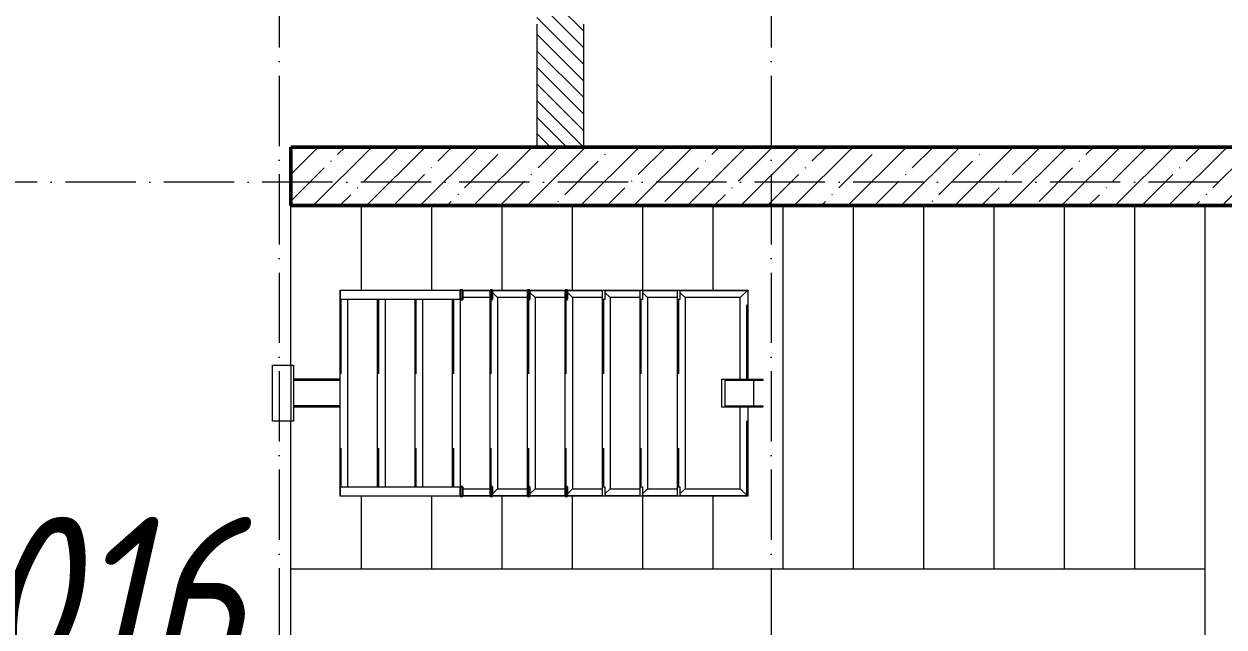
# Model space of a CAD drawing. Header units: millimetres. Extents: x -12989 to 629078, y -109036 to 555275.
# Drawn here: x 591372 to 596492, y -33482 to -30910 of the extents above; entities that cross this region are included whole.
import ezdxf

# ---------------------------------------------------------------- set-up
doc = ezdxf.new("R2010")
doc.units = ezdxf.units.MM
doc.linetypes.add('50_200_ШТРИХ_1Т_ш5_п1_п1_', pattern=[700, 500, -100, 0, -100])
doc.linetypes.add('Штрих', pattern=[635, 317.5, -317.5])
for name, color, linetype, lineweight in [('A-FLOR-____-OTLN', 7, 'Continuous', 9), ('A-GENM-____-HDLN', 7, 'Штрих', 9), ('A-GENM-____-MCUT', 7, 'Continuous', 25), ('A-GENM-____-OTLN', 7, 'Continuous', 9), ('A-WALL-____-MCUT', 7, 'Continuous', 13), ('A-WALL-____-MCUT-2', 7, 'Continuous', 50), ('A-WALL-____-PATT-1', 7, 'Continuous', 9), ('S-GRID-____-OTLN-1', 7, '50_200_ШТРИХ_1Т_ш5_п1_п1_', 9), ('S-STRS-____-OTLN-1', 7, 'Continuous', 9), ('Марки помещений', 7, 'Continuous', 9)]:
    doc.layers.add(name, color=color, linetype=linetype, lineweight=lineweight)
doc.styles.add('ISOCPEUR_I_2', font='isocpeui.ttf', dxfattribs={"width": 0.85, "height": 2.3})

# ---------------------------------------------------------------- blocks, each defined once
blk = doc.blocks.new('ОМ_Труба_ГОСТ 8639-82 - ОМ_Труба_ГОСТ 8639-82-26350154-АР1_План отверстий 3 этажа в осях 1-64_Ю-ЯЯ')
at = {"layer": 'A-GENM-____-OTLN'}
for p, q in [((9439.1, 57971), (9439.1, 58091)), ((9439.1, 58091), (9614.1, 58091)), ((9614.1, 58085), (9451.2, 58085)), ((9451.2, 58085), (9451.2, 57977)), ((9574, 58085), (9574, 57977)), ((9614.1, 58091), (9614.1, 58085)), ((9614.1, 57971), (9439.1, 57971)), ((9451.2, 57977), (9614.1, 57977)), ((9614.1, 57977), (9614.1, 57971))]:
    blk.add_line(p, q, dxfattribs=at)
blk = doc.blocks.new('ОМ_Уголок_ГОСТ 8509-93 - ОМ_Уголок_ГОСТ 8509-93-26349651-АР1_План отверстий 3 этажа в осях 1-64_Ю-ЯЯ')
at = {"layer": 'A-GENM-____-HDLN'}
for p, q in [((4, -4), (380, -4)), ((500, -4), (876, -4))]:
    blk.add_line(p, q, dxfattribs=at)
at = {"layer": 'A-GENM-____-OTLN'}
for p, q in [((380, 0), (0, 0)), ((32, -32), (0, 0)), ((32, -32), (380, -32)), ((880, 0), (500, 0)), ((500, -32), (848, -32)), ((880, 0), (848, -32))]:
    blk.add_line(p, q, dxfattribs=at)
blk = doc.blocks.new('ОМ_Уголок_ГОСТ 8509-93 - ОМ_Уголок_ГОСТ 8509-93-V149-АР1_План отверстий 3 этажа в осях 1-64_Ю-ЯЯ')
at = {"layer": 'A-GENM-____-HDLN'}
blk.add_line((40, -4), (840, -4), dxfattribs=at)
at = {"layer": 'A-GENM-____-OTLN'}
for p, q in [((32, -32), (10, -10)), ((32, -32), (848, -32)), ((840, 0), (40, 0)), ((870, -10), (848, -32))]:
    blk.add_line(p, q, dxfattribs=at)
blk = doc.blocks.new('ОМ_Уголок_ГОСТ 8509-93 - ОМ_Уголок_ГОСТ 8509-93-19082047-АР1_План отверстий 3 этажа в осях 1-64_Ю-ЯЯ')
at = {"layer": 'A-GENM-____-HDLN'}
blk.add_line((10, -4), (296, -4), dxfattribs=at)
at = {"layer": 'A-GENM-____-OTLN'}
for p, q in [((300, 0), (10, 0)), ((32, -32), (10, -10)), ((32, -32), (268, -32)), ((300, 0), (268, -32))]:
    blk.add_line(p, q, dxfattribs=at)
blk = doc.blocks.new('ОМ_Уголок_ГОСТ 8509-93 - ОМ_Уголок_ГОСТ 8509-93-V150-АР1_План отверстий 3 этажа в осях 1-64_Ю-ЯЯ')
at = {"layer": 'A-GENM-____-HDLN'}
blk.add_line((4, -4), (290, -4), dxfattribs=at)
at = {"layer": 'A-GENM-____-OTLN'}
for p, q in [((290, 0), (0, 0)), ((32, -32), (0, 0)), ((32, -32), (268, -32)), ((290, -10), (268, -32))]:
    blk.add_line(p, q, dxfattribs=at)
blk = doc.blocks.new('ОМ_Уголок_ГОСТ 8509-93 - ОМ_Уголок_ГОСТ 8509-93-V151-АР1_План отверстий 3 этажа в осях 1-64_Ю-ЯЯ')
at = {"layer": 'A-GENM-____-HDLN'}
blk.add_line((10, -4), (160, -4), dxfattribs=at)
at = {"layer": 'A-GENM-____-OTLN'}
for p, q in [((160, 0), (10, 0)), ((32, -32), (10, -10)), ((32, -32), (160, -32))]:
    blk.add_line(p, q, dxfattribs=at)
blk = doc.blocks.new('ОМ_Уголок_ГОСТ 8509-93 - ОМ_Уголок_ГОСТ 8509-93-V152-АР1_План отверстий 3 этажа в осях 1-64_Ю-ЯЯ')
at = {"layer": 'A-GENM-____-HDLN'}
blk.add_line((140, -4), (290, -4), dxfattribs=at)
at = {"layer": 'A-GENM-____-OTLN'}
for p, q in [((290, 0), (140, 0)), ((140, -32), (268, -32)), ((290, -10), (268, -32))]:
    blk.add_line(p, q, dxfattribs=at)
blk = doc.blocks.new('ОМ_Уголок_ГОСТ 8509-93 - ОМ_Уголок_ГОСТ 8509-93-V153-АР1_План отверстий 3 этажа в осях 1-64_Ю-ЯЯ')
at = {"layer": 'A-GENM-____-HDLN'}
blk.add_line((40, -4), (840, -4), dxfattribs=at)
at = {"layer": 'A-GENM-____-OTLN'}
for p, q in [((840, 0), (40, 0)), ((40, -32), (840, -32))]:
    blk.add_line(p, q, dxfattribs=at)
blk = doc.blocks.new('ОМ_Уголок_ГОСТ 8509-93 - ОМ_Уголок_ГОСТ 8509-93-V154-АР1_План отверстий 3 этажа в осях 1-64_Ю-ЯЯ')
at = {"layer": 'A-GENM-____-HDLN'}
blk.add_line((44.3, -4), (160, -4), dxfattribs=at)
at = {"layer": 'A-GENM-____-OTLN'}
for p, q in [((160, 0), (44.3, 0)), ((44.3, -32), (160, -32))]:
    blk.add_line(p, q, dxfattribs=at)
blk = doc.blocks.new('ОМ_Уголок_ГОСТ 8509-93 - ОМ_Уголок_ГОСТ 8509-93-V155-АР1_План отверстий 3 этажа в осях 1-64_Ю-ЯЯ')
at = {"layer": 'A-GENM-____-HDLN'}
blk.add_line((140, -4), (255.7, -4), dxfattribs=at)
at = {"layer": 'A-GENM-____-OTLN'}
for p, q in [((255.7, 0), (140, 0)), ((140, -32), (255.7, -32))]:
    blk.add_line(p, q, dxfattribs=at)
blk = doc.blocks.new('ОМ_Труба_ГОСТ 8639-82 - ОМ_Труба_ГОСТ 8639-82-26527904-АР1_План отверстий 3 этажа в осях 1-64_Ю-ЯЯ')
at = {"layer": 'A-GENM-____-HDLN'}
for p, q in [((7810, 58085), (7611.5, 58085)), ((7810, 57977), (7611.5, 57977))]:
    blk.add_line(p, q, dxfattribs=at)
at = {"layer": 'A-GENM-____-OTLN'}
for p, q in [((7810, 58091), (7611.5, 58091)), ((7810, 57971), (7611.5, 57971))]:
    blk.add_line(p, q, dxfattribs=at)
blk = doc.blocks.new('ОМ_Уголок_ГОСТ 8510-86 - ОМ_Уголок_ГОСТ 8510-86-19082066-АР1_План отверстий 3 этажа в осях 1-64_Ю-ЯЯ')
at = {"layer": 'A-GENM-____-OTLN'}
for p, q in [((0, 0), (0, -90)), ((240, 0), (0, 0)), ((0, -10), (240, -10)), ((240, -90), (240, 0)), ((0, -90), (240, -90))]:
    blk.add_line(p, q, dxfattribs=at)
blk = doc.blocks.new('ОМ_Полоса_Трапеция прямоугольная_Прокат_ГОСТ 103-2006 - ОМ_Полоса_Трапеция прямоугольная_Прокат_ГОСТ 103-2006-19082130-АР1_План отверстий 3 этажа в осях 1-64_Ю-ЯЯ')
at = {"layer": 'A-GENM-____-OTLN'}
for p, q in [((9250, 58471), (9260, 58471)), ((9250, 58431), (9250, 58471)), ((9260, 58471), (9260, 58431)), ((9260, 58431), (9250, 58431))]:
    blk.add_line(p, q, dxfattribs=at)
blk = doc.blocks.new('ОМ_Полоса_Трапеция прямоугольная_Прокат_ГОСТ 103-2006 - ОМ_Полоса_Трапеция прямоугольная_Прокат_ГОСТ 103-2006-V157-АР1_План отверстий 3 этажа в осях 1-64_Ю-ЯЯ')
at = {"layer": 'A-GENM-____-MCUT'}
for p, q in [((8780, 58471), (8770, 58471)), ((8770, 58471), (8770, 58431)), ((8780, 58431), (8780, 58471)), ((8770, 58431), (8780, 58431))]:
    blk.add_line(p, q, dxfattribs=at)
blk = doc.blocks.new('ОМ_Полоса_Трапеция прямоугольная_Прокат_ГОСТ 103-2006 - ОМ_Полоса_Трапеция прямоугольная_Прокат_ГОСТ 103-2006-V158-АР1_План отверстий 3 этажа в осях 1-64_Ю-ЯЯ')
at = {"layer": 'A-GENM-____-MCUT'}
for p, q in [((8620, 58471), (8610, 58471)), ((8610, 58471), (8610, 58431)), ((8620, 58431), (8620, 58471)), ((8610, 58431), (8620, 58431))]:
    blk.add_line(p, q, dxfattribs=at)
blk = doc.blocks.new('ОМ_Полоса_Трапеция прямоугольная_Прокат_ГОСТ 103-2006 - ОМ_Полоса_Трапеция прямоугольная_Прокат_ГОСТ 103-2006-V159-АР1_План отверстий 3 этажа в осях 1-64_Ю-ЯЯ')
at = {"layer": 'A-GENM-____-MCUT'}
for p, q in [((8460, 58471), (8450, 58471)), ((8450, 58471), (8450, 58431)), ((8460, 58431), (8460, 58471)), ((8450, 58431), (8460, 58431))]:
    blk.add_line(p, q, dxfattribs=at)
blk = doc.blocks.new('ОМ_Полоса_Прокат_ГОСТ 103-2006 - ОМ_Полоса_Прокат_ГОСТ 103-2006-19082131-АР1_План отверстий 3 этажа в осях 1-64_Ю-ЯЯ')
at = {"layer": 'A-GENM-____-OTLN'}
for p, q in [((69211.3, 58471), (69210, 58471)), ((69210, 58471), (69210, 58431)), ((69210, 58431), (69211.3, 58431))]:
    blk.add_line(p, q, dxfattribs=at)
blk = doc.blocks.new('ОМ_Полоса_Прокат_ГОСТ 103-2006 - ОМ_Полоса_Прокат_ГОСТ 103-2006-20723456-АР1_План отверстий 3 этажа в осях 1-64_Ю-ЯЯ')
at = {"layer": 'A-GENM-____-MCUT'}
for p, q in [((8334.3, 58471), (8322.8, 58471)), ((8322.8, 58471), (8322.8, 58431)), ((8334.3, 58431), (8334.3, 58471)), ((8322.8, 58431), (8334.3, 58431))]:
    blk.add_line(p, q, dxfattribs=at)
at = {"layer": 'A-GENM-____-OTLN'}
for p, q in [((7811.3, 58431), (7811.3, 58471)), ((7811.3, 58471), (8322.8, 58471)), ((8322.8, 58431), (7811.3, 58431))]:
    blk.add_line(p, q, dxfattribs=at)
blk = doc.blocks.new('ОМ_Полоса_Трапеция прямоугольная_Прокат_ГОСТ 103-2006 - ОМ_Полоса_Трапеция прямоугольная_Прокат_ГОСТ 103-2006-19082170-АР1_План отверстий 3 этажа в осях 1-64_Ю-ЯЯ')
at = {"layer": 'A-GENM-____-OTLN'}
for p, q in [((9250, 57631), (9260, 57631)), ((9250, 57591), (9250, 57631)), ((9260, 57631), (9260, 57591)), ((9260, 57591), (9250, 57591))]:
    blk.add_line(p, q, dxfattribs=at)
blk = doc.blocks.new('ОМ_Полоса_Трапеция прямоугольная_Прокат_ГОСТ 103-2006 - ОМ_Полоса_Трапеция прямоугольная_Прокат_ГОСТ 103-2006-V160-АР1_План отверстий 3 этажа в осях 1-64_Ю-ЯЯ')
at = {"layer": 'A-GENM-____-MCUT'}
for p, q in [((8780, 57631), (8770, 57631)), ((8770, 57631), (8770, 57591)), ((8780, 57591), (8780, 57631)), ((8770, 57591), (8780, 57591))]:
    blk.add_line(p, q, dxfattribs=at)
blk = doc.blocks.new('ОМ_Полоса_Трапеция прямоугольная_Прокат_ГОСТ 103-2006 - ОМ_Полоса_Трапеция прямоугольная_Прокат_ГОСТ 103-2006-V161-АР1_План отверстий 3 этажа в осях 1-64_Ю-ЯЯ')
at = {"layer": 'A-GENM-____-MCUT'}
for p, q in [((8620, 57631), (8610, 57631)), ((8610, 57631), (8610, 57591)), ((8620, 57591), (8620, 57631)), ((8610, 57591), (8620, 57591))]:
    blk.add_line(p, q, dxfattribs=at)
blk = doc.blocks.new('ОМ_Полоса_Трапеция прямоугольная_Прокат_ГОСТ 103-2006 - ОМ_Полоса_Трапеция прямоугольная_Прокат_ГОСТ 103-2006-V162-АР1_План отверстий 3 этажа в осях 1-64_Ю-ЯЯ')
at = {"layer": 'A-GENM-____-MCUT'}
for p, q in [((8460, 57631), (8450, 57631)), ((8450, 57631), (8450, 57591)), ((8460, 57591), (8460, 57631)), ((8450, 57591), (8460, 57591))]:
    blk.add_line(p, q, dxfattribs=at)
blk = doc.blocks.new('ОМ_Полоса_Прокат_ГОСТ 103-2006 - ОМ_Полоса_Прокат_ГОСТ 103-2006-19082171-АР1_План отверстий 3 этажа в осях 1-64_Ю-ЯЯ')
at = {"layer": 'A-GENM-____-OTLN'}
for p, q in [((98800, 49942.4), (98800, 49941)), ((98800, 49941), (98840, 49941)), ((98840, 49941), (98840, 49942.4))]:
    blk.add_line(p, q, dxfattribs=at)
blk = doc.blocks.new('ОМ_Полоса_Прокат_ГОСТ 103-2006 - ОМ_Полоса_Прокат_ГОСТ 103-2006-20723498-АР1_План отверстий 3 этажа в осях 1-64_Ю-ЯЯ')
at = {"layer": 'A-GENM-____-MCUT'}
for p, q in [((8334.3, 57631), (8322.8, 57631)), ((8322.8, 57631), (8322.8, 57591)), ((8334.3, 57591), (8334.3, 57631)), ((8322.8, 57591), (8334.3, 57591))]:
    blk.add_line(p, q, dxfattribs=at)
at = {"layer": 'A-GENM-____-OTLN'}
for p, q in [((7811.3, 57591), (7811.3, 57631)), ((7811.3, 57631), (8322.8, 57631)), ((8322.8, 57591), (7811.3, 57591))]:
    blk.add_line(p, q, dxfattribs=at)
blk = doc.blocks.new('3эт')
at = {"layer": 'S-GRID-____-OTLN-1', "color": 251, "ltscale": 0.6, "true_color": 0x636466}
for p, q in [((352720.7, 4029.4), (352720.7, -33971.9)), ((354820.7, 4029.4), (354820.7, -46882.4)), ((359250.7, -27932.4), (279101.9, -27932.4))]:
    blk.add_line(p, q, dxfattribs=at)

msp = doc.modelspace()

# ---------------------------------------------------------------- hatches: boundary and pattern name
at = {"layer": 'A-WALL-____-PATT-1'}
h = msp.add_hatch(dxfattribs=at)
h.set_pattern_fill('FP_9', color=256, style=0, pattern_type=2)
h.set_pattern_definition([(135, (523510.01, -90515.614), (-35.35534, -35.35534), [])])
h.paths.add_polyline_path([(593629.0077, -31434.5723), (593760.0077, -31434.5723), (593760.0077, -30840.5723), (593691.0077, -30840.5723), (593691.0077, -30834.5723), (593629.0077, -30834.5723), (593629.0077, -30840.5723), (593560.0077, -30840.5723), (593560.0077, -31434.5723)], flags=0)
h.paths.add_polyline_path([(593629.0077, -29234.5723), (593691.0077, -29234.5723), (593691.0077, -29228.5723), (593760.0077, -29228.5723), (593760.0077, -27534.5723), (593560.0077, -27534.5723), (593560.0077, -29228.5723), (593629.0077, -29228.5723)], flags=0)
h = msp.add_hatch(dxfattribs=at)
h.set_pattern_fill('FP_12', color=256, style=0, pattern_type=2)
h.set_pattern_definition([(45, (523510, -90515.61), (-114.04925, 114.04925), []), (45, (523624.06, -90515.61), (-114.04925, 114.04925), [201.612, -40.322, 3.353, -36.97])])
h.paths.add_polyline_path([(597960.0077, -31684.5723), (597960.0077, -31434.5723), (592510.0077, -31434.5723), (592510.0077, -31684.5723), (597729.4818, -31684.5723)], flags=0)

# ---------------------------------------------------------------- linework, layer by layer
at = {"layer": 'A-FLOR-____-OTLN'}
for p, q in [((592510.0077, -32364.5723), (592510.0077, -31684.5723)), ((592510.0077, -35084.5723), (592510.0077, -32604.5723))]:
    msp.add_line(p, q, dxfattribs=at)
at = {"layer": 'A-WALL-____-MCUT'}
for p, q in [((593560.0077, -30909.5723), (593560.0077, -31434.5723)), ((593760.0077, -31434.5723), (593760.0077, -30909.5723))]:
    msp.add_line(p, q, dxfattribs=at)
at = {"layer": 'A-WALL-____-MCUT-2'}
for p, q in [((597960.0077, -31434.5723), (592510.0077, -31434.5723)), ((592510.0077, -31434.5723), (592510.0077, -31684.5723)), ((592510.0077, -31684.5723), (597960.0077, -31684.5723))]:
    msp.add_line(p, q, dxfattribs=at)
at = {"layer": 'S-STRS-____-OTLN-1'}
for p, q in [((592810.0077, -31684.5723), (592810.0077, -32044.5723)), ((592810.0077, -31684.5723), (592810.0077, -32044.5723)), ((593110.0077, -31684.5723), (593110.0077, -32044.5723)), ((593110.0077, -31684.5723), (593110.0077, -32044.5723)), ((593410.0077, -31684.5723), (593410.0077, -32044.5723)), ((593410.0077, -31684.5723), (593410.0077, -32044.5723)), ((593710.0077, -31684.5723), (593710.0077, -32044.5723)), ((593710.0077, -31684.5723), (593710.0077, -32044.5723)), ((594010.0077, -31684.5723), (594010.0077, -32044.5723)), ((594010.0077, -31684.5723), (594010.0077, -32044.5723)), ((594310.0077, -31684.5723), (594310.0077, -32044.5723)), ((594310.0077, -31684.5723), (594310.0077, -32044.5723)), ((594610.0077, -31684.5723), (594610.0077, -33234.5723)), ((594610.0077, -31684.5723), (594610.0077, -33234.5723)), ((594910.0077, -31684.5723), (594910.0077, -33234.5723)), ((594910.0077, -31684.5723), (594910.0077, -33234.5723)), ((595210.0077, -31684.5723), (595210.0077, -33234.5723)), ((595210.0077, -31684.5723), (595210.0077, -33234.5723)), ((595510.0077, -31684.5723), (595510.0077, -33234.5723)), ((595510.0077, -31684.5723), (595510.0077, -33234.5723)), ((595810.0077, -31684.5723), (595810.0077, -33234.5723)), ((595810.0077, -31684.5723), (595810.0077, -33234.5723)), ((596110.0077, -31684.5723), (596110.0077, -33234.5723)), ((596110.0077, -31684.5723), (596110.0077, -33234.5723)), ((596410.0077, -31684.5723), (596410.0077, -33234.5723)), ((596410.0077, -31684.5723), (596410.0077, -33234.5723)), ((592810.0077, -32924.5723), (592810.0077, -33234.5723)), ((592810.0077, -32924.5723), (592810.0077, -33234.5723)), ((593110.0077, -32924.5723), (593110.0077, -33234.5723)), ((593110.0077, -32924.5723), (593110.0077, -33234.5723)), ((593410.0077, -32924.5723), (593410.0077, -33234.5723)), ((593410.0077, -32924.5723), (593410.0077, -33234.5723)), ((593710.0077, -32924.5723), (593710.0077, -33234.5723)), ((593710.0077, -32924.5723), (593710.0077, -33234.5723)), ((594010.0077, -32924.5723), (594010.0077, -33234.5723)), ((594010.0077, -32924.5723), (594010.0077, -33234.5723)), ((594310.0077, -32924.5723), (594310.0077, -33234.5723)), ((594310.0077, -32924.5723), (594310.0077, -33234.5723)), ((592510.0077, -33234.5723), (592810.0077, -33234.5723)), ((592810.0077, -33234.5723), (593110.0077, -33234.5723)), ((593110.0077, -33234.5723), (593410.0077, -33234.5723)), ((593410.0077, -33234.5723), (593710.0077, -33234.5723)), ((593710.0077, -33234.5723), (594010.0077, -33234.5723)), ((594010.0077, -33234.5723), (594310.0077, -33234.5723)), ((594310.0077, -33234.5723), (594610.0077, -33234.5723)), ((594610.0077, -33234.5723), (594910.0077, -33234.5723)), ((594910.0077, -33234.5723), (595210.0077, -33234.5723)), ((595210.0077, -33234.5723), (595510.0077, -33234.5723)), ((595510.0077, -33234.5723), (595810.0077, -33234.5723)), ((595810.0077, -33234.5723), (596110.0077, -33234.5723)), ((596110.0077, -33234.5723), (596410.0077, -33234.5723)), ((596410.0077, -33234.5723), (596410.0077, -33534.5723))]:
    msp.add_line(p, q, dxfattribs=at)

# ---------------------------------------------------------------- block references
msp.add_blockref('3эт', (239739.3002, -3652.1582))
at = {"layer": 'A-GENM-____-OTLN'}
for name, p in [('ОМ_Полоса_Прокат_ГОСТ 103-2006 - ОМ_Полоса_Прокат_ГОСТ 103-2006-19082131-АР1_План отверстий 3 этажа в осях 1-64_Ю-ЯЯ', (523510.0077, -90515.6143)), ('ОМ_Полоса_Прокат_ГОСТ 103-2006 - ОМ_Полоса_Прокат_ГОСТ 103-2006-20723456-АР1_План отверстий 3 этажа в осях 1-64_Ю-ЯЯ', (584910.0077, -90515.6143)), ('ОМ_Полоса_Трапеция прямоугольная_Прокат_ГОСТ 103-2006 - ОМ_Полоса_Трапеция прямоугольная_Прокат_ГОСТ 103-2006-V159-АР1_План отверстий 3 этажа в осях 1-64_Ю-ЯЯ', (584910.0077, -90515.6143)), ('ОМ_Полоса_Трапеция прямоугольная_Прокат_ГОСТ 103-2006 - ОМ_Полоса_Трапеция прямоугольная_Прокат_ГОСТ 103-2006-V158-АР1_План отверстий 3 этажа в осях 1-64_Ю-ЯЯ', (584910.0077, -90515.6143)), ('ОМ_Полоса_Трапеция прямоугольная_Прокат_ГОСТ 103-2006 - ОМ_Полоса_Трапеция прямоугольная_Прокат_ГОСТ 103-2006-V157-АР1_План отверстий 3 этажа в осях 1-64_Ю-ЯЯ', (584910.0077, -90515.6143)), ('ОМ_Полоса_Трапеция прямоугольная_Прокат_ГОСТ 103-2006 - ОМ_Полоса_Трапеция прямоугольная_Прокат_ГОСТ 103-2006-19082130-АР1_План отверстий 3 этажа в осях 1-64_Ю-ЯЯ', (584590.0077, -90515.6143)), ('ОМ_Полоса_Трапеция прямоугольная_Прокат_ГОСТ 103-2006 - ОМ_Полоса_Трапеция прямоугольная_Прокат_ГОСТ 103-2006-19082130-АР1_План отверстий 3 этажа в осях 1-64_Ю-ЯЯ', (584750.0077, -90515.6143)), ('ОМ_Полоса_Трапеция прямоугольная_Прокат_ГОСТ 103-2006 - ОМ_Полоса_Трапеция прямоугольная_Прокат_ГОСТ 103-2006-19082130-АР1_План отверстий 3 этажа в осях 1-64_Ю-ЯЯ', (584910.0077, -90515.6143)), ('ОМ_Труба_ГОСТ 8639-82 - ОМ_Труба_ГОСТ 8639-82-26527904-АР1_План отверстий 3 этажа в осях 1-64_Ю-ЯЯ', (584910.0077, -90515.6143)), ('ОМ_Труба_ГОСТ 8639-82 - ОМ_Труба_ГОСТ 8639-82-26350154-АР1_План отверстий 3 этажа в осях 1-64_Ю-ЯЯ', (584910.0077, -90515.6143)), ('ОМ_Полоса_Прокат_ГОСТ 103-2006 - ОМ_Полоса_Прокат_ГОСТ 103-2006-20723498-АР1_План отверстий 3 этажа в осях 1-64_Ю-ЯЯ', (584910.0077, -90515.6143)), ('ОМ_Полоса_Трапеция прямоугольная_Прокат_ГОСТ 103-2006 - ОМ_Полоса_Трапеция прямоугольная_Прокат_ГОСТ 103-2006-V162-АР1_План отверстий 3 этажа в осях 1-64_Ю-ЯЯ', (584910.0077, -90515.6143)), ('ОМ_Полоса_Трапеция прямоугольная_Прокат_ГОСТ 103-2006 - ОМ_Полоса_Трапеция прямоугольная_Прокат_ГОСТ 103-2006-V161-АР1_План отверстий 3 этажа в осях 1-64_Ю-ЯЯ', (584910.0077, -90515.6143)), ('ОМ_Полоса_Трапеция прямоугольная_Прокат_ГОСТ 103-2006 - ОМ_Полоса_Трапеция прямоугольная_Прокат_ГОСТ 103-2006-V160-АР1_План отверстий 3 этажа в осях 1-64_Ю-ЯЯ', (584910.0077, -90515.6143)), ('ОМ_Полоса_Трапеция прямоугольная_Прокат_ГОСТ 103-2006 - ОМ_Полоса_Трапеция прямоугольная_Прокат_ГОСТ 103-2006-19082170-АР1_План отверстий 3 этажа в осях 1-64_Ю-ЯЯ', (584590.0077, -90515.6143)), ('ОМ_Полоса_Трапеция прямоугольная_Прокат_ГОСТ 103-2006 - ОМ_Полоса_Трапеция прямоугольная_Прокат_ГОСТ 103-2006-19082170-АР1_План отверстий 3 этажа в осях 1-64_Ю-ЯЯ', (584750.0077, -90515.6143)), ('ОМ_Полоса_Трапеция прямоугольная_Прокат_ГОСТ 103-2006 - ОМ_Полоса_Трапеция прямоугольная_Прокат_ГОСТ 103-2006-19082170-АР1_План отверстий 3 этажа в осях 1-64_Ю-ЯЯ', (584910.0077, -90515.6143))]:
    msp.add_blockref(name, p, dxfattribs=at)
at = {"layer": 'A-GENM-____-OTLN', "extrusion": (0, 0, -1)}
for name, p in [('ОМ_Уголок_ГОСТ 8509-93 - ОМ_Уголок_ГОСТ 8509-93-V155-АР1_План отверстий 3 этажа в осях 1-64_Ю-ЯЯ', (-593500.0077, -32044.5723)), ('ОМ_Уголок_ГОСТ 8509-93 - ОМ_Уголок_ГОСТ 8509-93-V152-АР1_План отверстий 3 этажа в осях 1-64_Ю-ЯЯ', (-593660.0077, -32044.5723)), ('ОМ_Уголок_ГОСТ 8509-93 - ОМ_Уголок_ГОСТ 8509-93-V152-АР1_План отверстий 3 этажа в осях 1-64_Ю-ЯЯ', (-593820.0077, -32044.5723)), ('ОМ_Уголок_ГОСТ 8509-93 - ОМ_Уголок_ГОСТ 8509-93-V152-АР1_План отверстий 3 этажа в осях 1-64_Ю-ЯЯ', (-593980.0077, -32044.5723)), ('ОМ_Уголок_ГОСТ 8509-93 - ОМ_Уголок_ГОСТ 8509-93-V152-АР1_План отверстий 3 этажа в осях 1-64_Ю-ЯЯ', (-594140.0077, -32044.5723)), ('ОМ_Уголок_ГОСТ 8509-93 - ОМ_Уголок_ГОСТ 8509-93-V152-АР1_План отверстий 3 этажа в осях 1-64_Ю-ЯЯ', (-594300.0077, -32044.5723)), ('ОМ_Уголок_ГОСТ 8509-93 - ОМ_Уголок_ГОСТ 8509-93-V150-АР1_План отверстий 3 этажа в осях 1-64_Ю-ЯЯ', (-594460.0077, -32044.5723))]:
    msp.add_blockref(name, p, dxfattribs=at)
for name, p, rotation in [('ОМ_Уголок_ГОСТ 8509-93 - ОМ_Уголок_ГОСТ 8509-93-26349651-АР1_План отверстий 3 этажа в осях 1-64_Ю-ЯЯ', (-594460.0077, -32924.5723), 89.99999999999908), ('ОМ_Уголок_ГОСТ 8509-93 - ОМ_Уголок_ГОСТ 8509-93-V153-АР1_План отверстий 3 этажа в осях 1-64_Ю-ЯЯ', (-592720.0077, -32044.5723), 269.9999999999989), ('ОМ_Уголок_ГОСТ 8509-93 - ОМ_Уголок_ГОСТ 8509-93-V153-АР1_План отверстий 3 этажа в осях 1-64_Ю-ЯЯ', (-592880.0077, -32044.5723), 269.9999999999989), ('ОМ_Уголок_ГОСТ 8509-93 - ОМ_Уголок_ГОСТ 8509-93-V153-АР1_План отверстий 3 этажа в осях 1-64_Ю-ЯЯ', (-593040.0077, -32044.5723), 269.9999999999989), ('ОМ_Уголок_ГОСТ 8509-93 - ОМ_Уголок_ГОСТ 8509-93-V153-АР1_План отверстий 3 этажа в осях 1-64_Ю-ЯЯ', (-593200.0077, -32044.5723), 269.9999999999989), ('ОМ_Уголок_ГОСТ 8509-93 - ОМ_Уголок_ГОСТ 8509-93-V149-АР1_План отверстий 3 этажа в осях 1-64_Ю-ЯЯ', (-593360.0077, -32044.5723), 269.9999999999989), ('ОМ_Уголок_ГОСТ 8509-93 - ОМ_Уголок_ГОСТ 8509-93-V149-АР1_План отверстий 3 этажа в осях 1-64_Ю-ЯЯ', (-593520.0077, -32044.5723), 269.9999999999989), ('ОМ_Уголок_ГОСТ 8509-93 - ОМ_Уголок_ГОСТ 8509-93-V149-АР1_План отверстий 3 этажа в осях 1-64_Ю-ЯЯ', (-593680.0077, -32044.5723), 269.9999999999989), ('ОМ_Уголок_ГОСТ 8509-93 - ОМ_Уголок_ГОСТ 8509-93-V149-АР1_План отверстий 3 этажа в осях 1-64_Ю-ЯЯ', (-593840.0077, -32044.5723), 269.9999999999989), ('ОМ_Уголок_ГОСТ 8509-93 - ОМ_Уголок_ГОСТ 8509-93-V149-АР1_План отверстий 3 этажа в осях 1-64_Ю-ЯЯ', (-594000.0077, -32044.5723), 269.9999999999989), ('ОМ_Уголок_ГОСТ 8509-93 - ОМ_Уголок_ГОСТ 8509-93-V149-АР1_План отверстий 3 этажа в осях 1-64_Ю-ЯЯ', (-594160.0077, -32044.5723), 269.9999999999989), ('ОМ_Уголок_ГОСТ 8510-86 - ОМ_Уголок_ГОСТ 8510-86-19082066-АР1_План отверстий 3 этажа в осях 1-64_Ю-ЯЯ', (-592521.497, -32604.5723), 89.99999999999918), ('ОМ_Уголок_ГОСТ 8509-93 - ОМ_Уголок_ГОСТ 8509-93-V154-АР1_План отверстий 3 этажа в осях 1-64_Ю-ЯЯ', (-593200.0077, -32924.5723), 180), ('ОМ_Уголок_ГОСТ 8509-93 - ОМ_Уголок_ГОСТ 8509-93-V151-АР1_План отверстий 3 этажа в осях 1-64_Ю-ЯЯ', (-593360.0077, -32924.5723), 180), ('ОМ_Уголок_ГОСТ 8509-93 - ОМ_Уголок_ГОСТ 8509-93-V151-АР1_План отверстий 3 этажа в осях 1-64_Ю-ЯЯ', (-593520.0077, -32924.5723), 180), ('ОМ_Уголок_ГОСТ 8509-93 - ОМ_Уголок_ГОСТ 8509-93-V151-АР1_План отверстий 3 этажа в осях 1-64_Ю-ЯЯ', (-593680.0077, -32924.5723), 180), ('ОМ_Уголок_ГОСТ 8509-93 - ОМ_Уголок_ГОСТ 8509-93-V151-АР1_План отверстий 3 этажа в осях 1-64_Ю-ЯЯ', (-593840.0077, -32924.5723), 180), ('ОМ_Уголок_ГОСТ 8509-93 - ОМ_Уголок_ГОСТ 8509-93-V151-АР1_План отверстий 3 этажа в осях 1-64_Ю-ЯЯ', (-594000.0077, -32924.5723), 180), ('ОМ_Уголок_ГОСТ 8509-93 - ОМ_Уголок_ГОСТ 8509-93-19082047-АР1_План отверстий 3 этажа в осях 1-64_Ю-ЯЯ', (-594160.0077, -32924.5723), 180)]:
    msp.add_blockref(name, p, dxfattribs=dict(at, rotation=rotation))
at = {"layer": 'A-GENM-____-OTLN', "rotation": 270.0000000000001}
msp.add_blockref('ОМ_Полоса_Прокат_ГОСТ 103-2006 - ОМ_Полоса_Прокат_ГОСТ 103-2006-19082171-АР1_План отверстий 3 этажа в осях 1-64_Ю-ЯЯ', (542778.9657, 65915.4277), dxfattribs=at)

# ---------------------------------------------------------------- texts
at = {"layer": 'Марки помещений', "insert": (590577.2372, -33011.9941), "char_height": 700, "width": 737.5525, "attachment_point": 1, "style": 'ISOCPEUR_I_2'}
msp.add_mtext('3.016', dxfattribs=at)

doc.saveas('drawing.dxf')
